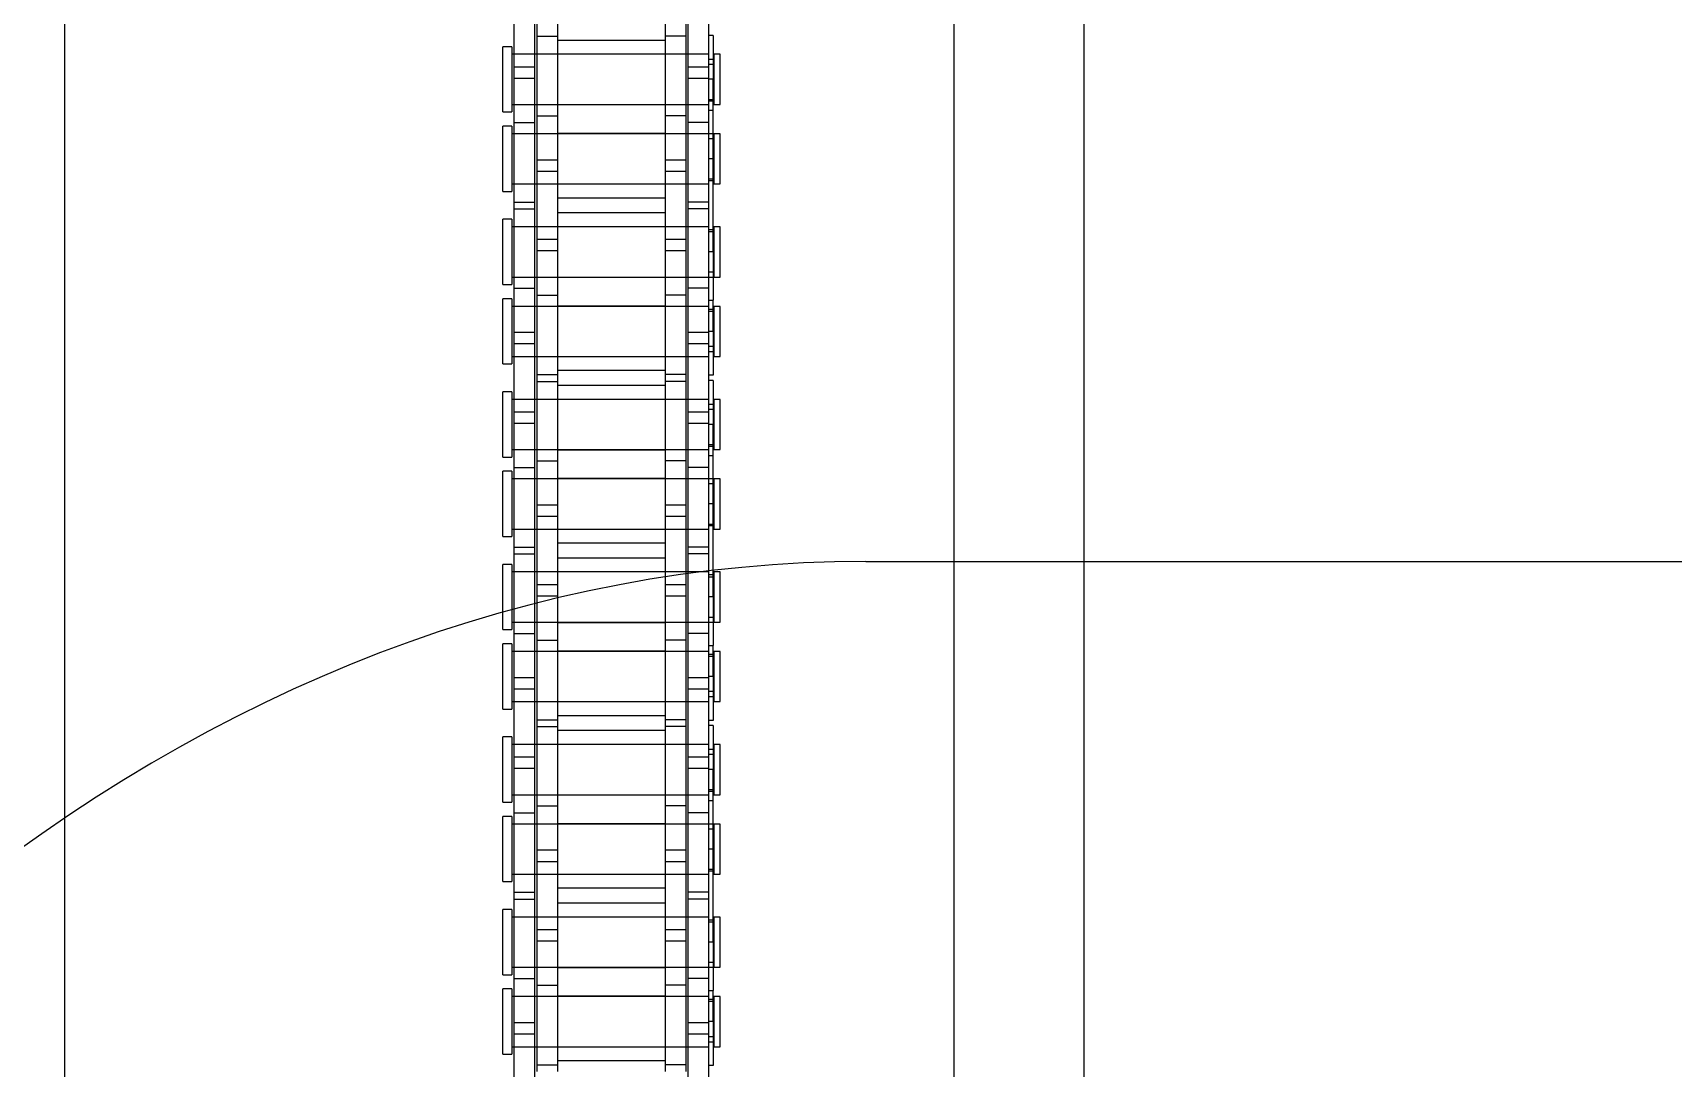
# Model space of a CAD drawing. Header units: metres. Extents: x 0 to 63075, y 0 to 44550.
# Drawn here: x 14312.8 to 14433.5, y 27670.3 to 27746.5 of the extents above; entities that cross this region are included whole.
import ezdxf

# ---------------------------------------------------------------- set-up
doc = ezdxf.new("R2010")
doc.units = ezdxf.units.M
doc.header["$LTSCALE"] = 75
doc.linetypes.add('HIDDEN2', pattern=[4.7625, 3.175, -1.5875])
for name, color, linetype in [('SDM', 7, 'Continuous'), ('SL1', 8, 'Continuous'), ('SL4', 4, 'Continuous'), ('ST1', 7, 'HIDDEN2')]:
    doc.layers.add(name, color=color, linetype=linetype)

# ---------------------------------------------------------------- blocks, each defined once
blk = doc.blocks.new('A$Cf5d57027')
at = {"layer": 'SL1'}
blk.add_line((6114.57, 5204.76), (6374.84, 5204.76), dxfattribs=at)
blk.add_line((6114.57, 5204.76), (6374.84, 5204.76), dxfattribs=at)
blk.add_ellipse((6114.57, 5011.08), major_axis=(0, 193.68), ratio=0.707107, start_param=0, end_param=3.141593, dxfattribs=at)
blk = doc.blocks.new('A$Ca53c419a')
at = {"layer": 'SL4'}
for p, q in [((1009.76, 281.24), (2334.74, 281.24)), ((1009.76, 215.76), (2334.74, 215.76)), ((2334.74, 206.23), (1009.76, 206.23))]:
    blk.add_line(p, q, dxfattribs=at)
at = {"layer": 'ST1'}
for p, q in [((1270.73, 249), (1275.53, 249)), ((1270.73, 249), (1270.73, 248.34)), ((1275.53, 248.34), (1275.53, 249)), ((1276.58, 249), (1281.38, 249)), ((1276.58, 249), (1276.58, 248.34)), ((1281.38, 248.34), (1281.38, 249)), ((1283.43, 249), (1288.23, 249)), ((1283.43, 249), (1283.43, 248.34)), ((1288.23, 248.34), (1288.23, 249)), ((1289.28, 249), (1294.08, 249)), ((1289.28, 249), (1289.28, 248.34)), ((1294.08, 248.34), (1294.08, 249)), ((1296.13, 249), (1300.93, 249)), ((1296.13, 249), (1296.13, 248.34)), ((1300.93, 248.34), (1300.93, 249)), ((1301.98, 249), (1306.78, 249)), ((1301.98, 249), (1301.98, 248.34)), ((1306.78, 248.34), (1306.78, 249)), ((1308.83, 249), (1313.63, 249)), ((1308.83, 249), (1308.83, 248.34)), ((1313.63, 248.34), (1313.63, 249)), ((1314.68, 249), (1319.48, 249)), ((1314.68, 249), (1314.68, 248.34)), ((1319.48, 248.34), (1319.48, 249)), ((1321.53, 249), (1326.33, 249)), ((1321.53, 249), (1321.53, 248.34)), ((1326.33, 248.34), (1326.33, 249)), ((1327.38, 249), (1332.18, 249)), ((1327.38, 249), (1327.38, 248.34)), ((1332.18, 248.34), (1332.18, 249)), ((1334.23, 249), (1339.03, 249)), ((1334.23, 249), (1334.23, 248.34)), ((1339.03, 248.34), (1339.03, 249)), ((1340.08, 249), (1344.88, 249)), ((1340.08, 249), (1340.08, 248.34)), ((1344.88, 248.34), (1344.88, 249)), ((1263.1, 248.16), (1272.2, 248.16)), ((1275.53, 248.34), (1270.73, 248.34)), ((1271.28, 248.34), (1271.28, 233.84)), ((1271.28, 248.16), (1271.28, 246.64)), ((1272.2, 248.16), (1273.06, 248.16)), ((1272.2, 246.64), (1272.2, 248.16)), ((1273.06, 248.16), (1282.15, 248.16)), ((1273.06, 248.16), (1273.06, 246.64)), ((1274.97, 233.84), (1274.97, 248.34)), ((1274.97, 246.64), (1274.97, 248.16)), ((1276.3, 248.16), (1276.3, 246.64)), ((1281.38, 248.34), (1276.58, 248.34)), ((1277.13, 248.34), (1277.13, 233.84)), ((1277.13, 248.16), (1277.13, 246.64)), ((1280.82, 233.84), (1280.82, 248.34)), ((1280.82, 246.64), (1280.82, 248.16)), ((1282.15, 248.16), (1282.15, 246.64)), ((1282.15, 248.16), (1288.5, 248.16)), ((1282.65, 248.16), (1282.65, 246.64)), ((1288.23, 248.34), (1283.43, 248.34)), ((1283.98, 248.34), (1283.98, 233.84)), ((1283.98, 248.16), (1283.98, 246.64)), ((1287.67, 233.84), (1287.67, 248.34)), ((1287.67, 246.64), (1287.67, 248.16)), ((1288.5, 248.16), (1288.5, 246.64)), ((1288.5, 248.16), (1297.6, 248.16)), ((1294.08, 248.34), (1289.28, 248.34)), ((1289.83, 248.34), (1289.83, 233.84)), ((1289.83, 248.16), (1289.83, 246.64)), ((1291.75, 246.64), (1291.75, 248.16)), ((1292.61, 248.16), (1292.61, 246.64)), ((1293.52, 233.84), (1293.52, 248.34)), ((1293.52, 246.64), (1293.52, 248.16)), ((1300.93, 248.34), (1296.13, 248.34)), ((1296.68, 248.34), (1296.68, 233.84)), ((1296.68, 248.16), (1296.68, 246.64)), ((1297.6, 248.16), (1298.46, 248.16)), ((1297.6, 246.64), (1297.6, 248.16)), ((1298.46, 248.16), (1307.55, 248.16)), ((1298.46, 248.16), (1298.46, 246.64)), ((1300.37, 233.84), (1300.37, 248.34)), ((1300.37, 246.64), (1300.37, 248.16)), ((1301.7, 248.16), (1301.7, 246.64)), ((1306.78, 248.34), (1301.98, 248.34)), ((1302.53, 248.34), (1302.53, 233.84)), ((1302.53, 248.16), (1302.53, 246.64)), ((1306.22, 233.84), (1306.22, 248.34)), ((1306.22, 246.64), (1306.22, 248.16)), ((1307.55, 248.16), (1307.55, 246.64)), ((1307.55, 248.16), (1313.9, 248.16)), ((1308.05, 248.16), (1308.05, 246.64)), ((1313.63, 248.34), (1308.83, 248.34)), ((1309.38, 248.34), (1309.38, 233.84)), ((1309.38, 248.16), (1309.38, 246.64)), ((1313.07, 233.84), (1313.07, 248.34)), ((1313.07, 246.64), (1313.07, 248.16)), ((1313.9, 248.16), (1313.9, 246.64)), ((1313.9, 248.16), (1323, 248.16)), ((1319.48, 248.34), (1314.68, 248.34)), ((1315.23, 248.34), (1315.23, 233.84)), ((1315.23, 248.16), (1315.23, 246.64)), ((1317.15, 246.64), (1317.15, 248.16)), ((1318.01, 248.16), (1318.01, 246.64)), ((1318.92, 233.84), (1318.92, 248.34)), ((1318.92, 246.64), (1318.92, 248.16)), ((1326.33, 248.34), (1321.53, 248.34)), ((1322.08, 248.34), (1322.08, 233.84)), ((1322.08, 248.16), (1322.08, 246.64)), ((1323, 248.16), (1323.86, 248.16)), ((1323, 246.64), (1323, 248.16)), ((1323.86, 248.16), (1332.95, 248.16)), ((1323.86, 248.16), (1323.86, 246.64)), ((1325.77, 233.84), (1325.77, 248.34)), ((1325.77, 246.64), (1325.77, 248.16)), ((1327.1, 248.16), (1327.1, 246.64)), ((1332.18, 248.34), (1327.38, 248.34)), ((1327.93, 248.34), (1327.93, 233.84)), ((1327.93, 248.16), (1327.93, 246.64)), ((1331.62, 233.84), (1331.62, 248.34)), ((1331.62, 246.64), (1331.62, 248.16)), ((1332.95, 248.16), (1332.95, 246.64)), ((1332.95, 248.16), (1339.3, 248.16)), ((1333.45, 248.16), (1333.45, 246.64)), ((1339.03, 248.34), (1334.23, 248.34)), ((1334.78, 248.34), (1334.78, 233.84)), ((1334.78, 248.16), (1334.78, 246.64)), ((1338.47, 233.84), (1338.47, 248.34)), ((1338.47, 246.64), (1338.47, 248.16)), ((1339.3, 248.16), (1339.3, 246.64)), ((1339.3, 248.16), (1348.4, 248.16)), ((1344.88, 248.34), (1340.08, 248.34)), ((1340.63, 248.34), (1340.63, 233.84)), ((1340.63, 248.16), (1340.63, 246.64)), ((1342.55, 246.64), (1342.55, 248.16)), ((1343.41, 248.16), (1343.41, 246.64)), ((1344.32, 233.84), (1344.32, 248.34)), ((1344.32, 246.64), (1344.32, 248.16)), ((1263.1, 246.64), (1272.2, 246.64)), ((1269.45, 246.48), (1275.8, 246.48)), ((1269.95, 246.48), (1269.95, 244.96)), ((1271.28, 246.48), (1271.28, 244.96)), ((1272.2, 246.64), (1273.06, 246.64)), ((1273.06, 246.64), (1282.15, 246.64)), ((1274.97, 244.96), (1274.97, 246.48)), ((1275.8, 246.48), (1275.8, 244.96)), ((1275.8, 246.48), (1284.9, 246.48)), ((1277.13, 246.48), (1277.13, 244.96)), ((1279.05, 244.96), (1279.05, 246.48)), ((1279.91, 246.48), (1279.91, 244.96)), ((1280.82, 244.96), (1280.82, 246.48)), ((1282.15, 246.64), (1288.5, 246.64)), ((1283.98, 246.48), (1283.98, 244.96)), ((1284.9, 246.48), (1285.76, 246.48)), ((1284.9, 244.96), (1284.9, 246.48)), ((1285.76, 246.48), (1294.85, 246.48)), ((1285.76, 246.48), (1285.76, 244.96)), ((1287.67, 244.96), (1287.67, 246.48)), ((1288.5, 246.64), (1297.6, 246.64)), ((1289, 246.48), (1289, 244.96)), ((1289.83, 246.48), (1289.83, 244.96)), ((1293.52, 244.96), (1293.52, 246.48)), ((1294.85, 246.48), (1294.85, 244.96)), ((1294.85, 246.48), (1301.2, 246.48)), ((1295.35, 246.48), (1295.35, 244.96)), ((1296.68, 246.48), (1296.68, 244.96)), ((1297.6, 246.64), (1298.46, 246.64)), ((1298.46, 246.64), (1307.55, 246.64)), ((1300.37, 244.96), (1300.37, 246.48)), ((1301.2, 246.48), (1301.2, 244.96)), ((1301.2, 246.48), (1310.3, 246.48)), ((1302.53, 246.48), (1302.53, 244.96)), ((1304.45, 244.96), (1304.45, 246.48)), ((1305.31, 246.48), (1305.31, 244.96)), ((1306.22, 244.96), (1306.22, 246.48)), ((1307.55, 246.64), (1313.9, 246.64)), ((1309.38, 246.48), (1309.38, 244.96)), ((1310.3, 246.48), (1311.16, 246.48)), ((1310.3, 244.96), (1310.3, 246.48)), ((1311.16, 246.48), (1320.25, 246.48)), ((1311.16, 246.48), (1311.16, 244.96)), ((1313.07, 244.96), (1313.07, 246.48)), ((1313.9, 246.64), (1323, 246.64)), ((1314.4, 246.48), (1314.4, 244.96)), ((1315.23, 246.48), (1315.23, 244.96)), ((1318.92, 244.96), (1318.92, 246.48)), ((1320.25, 246.48), (1320.25, 244.96)), ((1320.25, 246.48), (1326.6, 246.48)), ((1320.75, 246.48), (1320.75, 244.96)), ((1322.08, 246.48), (1322.08, 244.96)), ((1323, 246.64), (1323.86, 246.64)), ((1323.86, 246.64), (1332.95, 246.64)), ((1325.77, 244.96), (1325.77, 246.48)), ((1326.6, 246.48), (1326.6, 244.96)), ((1326.6, 246.48), (1335.7, 246.48)), ((1327.93, 246.48), (1327.93, 244.96)), ((1329.85, 244.96), (1329.85, 246.48)), ((1330.71, 246.48), (1330.71, 244.96)), ((1331.62, 244.96), (1331.62, 246.48)), ((1332.95, 246.64), (1339.3, 246.64)), ((1334.78, 246.48), (1334.78, 244.96)), ((1335.7, 246.48), (1336.56, 246.48)), ((1335.7, 244.96), (1335.7, 246.48)), ((1336.56, 246.48), (1345.65, 246.48)), ((1336.56, 246.48), (1336.56, 244.96)), ((1338.47, 244.96), (1338.47, 246.48)), ((1339.3, 246.64), (1348.4, 246.64)), ((1339.8, 246.48), (1339.8, 244.96)), ((1340.63, 246.48), (1340.63, 244.96)), ((1344.32, 244.96), (1344.32, 246.48)), ((1345.65, 246.48), (1345.65, 244.96)), ((1345.65, 246.48), (1352, 246.48)), ((1269.45, 244.96), (1275.8, 244.96)), ((1270.24, 237.03), (1270.24, 244.96)), ((1271.28, 244.96), (1271.28, 237.03)), ((1274.97, 237.03), (1274.97, 244.96)), ((1275.02, 244.96), (1275.02, 237.03)), ((1275.8, 244.96), (1284.9, 244.96)), ((1277.09, 237.03), (1277.09, 244.96)), ((1277.13, 244.96), (1277.13, 237.03)), ((1280.82, 237.03), (1280.82, 244.96)), ((1281.87, 244.96), (1281.87, 237.03)), ((1282.94, 237.03), (1282.94, 244.96)), ((1283.98, 244.96), (1283.98, 237.03)), ((1284.9, 244.96), (1285.76, 244.96)), ((1285.76, 244.96), (1294.85, 244.96)), ((1287.67, 237.03), (1287.67, 244.96)), ((1287.72, 244.96), (1287.72, 237.03)), ((1289.79, 237.03), (1289.79, 244.96)), ((1289.83, 244.96), (1289.83, 237.03)), ((1293.52, 237.03), (1293.52, 244.96)), ((1294.57, 244.96), (1294.57, 237.03)), ((1294.85, 244.96), (1301.2, 244.96)), ((1295.64, 237.03), (1295.64, 244.96)), ((1296.68, 244.96), (1296.68, 237.03)), ((1300.37, 237.03), (1300.37, 244.96)), ((1300.42, 244.96), (1300.42, 237.03)), ((1301.2, 244.96), (1310.3, 244.96)), ((1302.49, 237.03), (1302.49, 244.96)), ((1302.53, 244.96), (1302.53, 237.03)), ((1306.22, 237.03), (1306.22, 244.96)), ((1307.27, 244.96), (1307.27, 237.03)), ((1308.34, 237.03), (1308.34, 244.96)), ((1309.38, 244.96), (1309.38, 237.03)), ((1310.3, 244.96), (1311.16, 244.96)), ((1311.16, 244.96), (1320.25, 244.96)), ((1313.07, 237.03), (1313.07, 244.96)), ((1313.12, 244.96), (1313.12, 237.03)), ((1315.19, 237.03), (1315.19, 244.96)), ((1315.23, 244.96), (1315.23, 237.03)), ((1318.92, 237.03), (1318.92, 244.96)), ((1319.97, 244.96), (1319.97, 237.03)), ((1320.25, 244.96), (1326.6, 244.96)), ((1321.04, 237.03), (1321.04, 244.96)), ((1322.08, 244.96), (1322.08, 237.03)), ((1325.77, 237.03), (1325.77, 244.96)), ((1325.82, 244.96), (1325.82, 237.03)), ((1326.6, 244.96), (1335.7, 244.96)), ((1327.89, 237.03), (1327.89, 244.96)), ((1327.93, 244.96), (1327.93, 237.03)), ((1331.62, 237.03), (1331.62, 244.96)), ((1332.67, 244.96), (1332.67, 237.03)), ((1333.74, 237.03), (1333.74, 244.96)), ((1334.78, 244.96), (1334.78, 237.03)), ((1335.7, 244.96), (1336.56, 244.96)), ((1336.56, 244.96), (1345.65, 244.96)), ((1338.47, 237.03), (1338.47, 244.96)), ((1338.52, 244.96), (1338.52, 237.03)), ((1340.59, 237.03), (1340.59, 244.96)), ((1340.63, 244.96), (1340.63, 237.03)), ((1344.32, 237.03), (1344.32, 244.96)), ((1345.37, 244.96), (1345.37, 237.03)), ((1345.65, 244.96), (1352, 244.96)), ((1269.45, 237.03), (1275.8, 237.03)), ((1269.95, 235.51), (1269.95, 237.03)), ((1271.28, 237.03), (1271.28, 235.51)), ((1274.97, 235.51), (1274.97, 237.03)), ((1275.8, 235.51), (1275.8, 237.03)), ((1275.8, 237.03), (1284.9, 237.03)), ((1277.13, 237.03), (1277.13, 235.51)), ((1279.05, 235.51), (1279.05, 237.03)), ((1279.91, 237.03), (1279.91, 235.51)), ((1280.82, 235.51), (1280.82, 237.03)), ((1283.98, 237.03), (1283.98, 235.51)), ((1284.9, 237.03), (1285.76, 237.03)), ((1284.9, 235.51), (1284.9, 237.03)), ((1285.76, 237.03), (1294.85, 237.03)), ((1285.76, 237.03), (1285.76, 235.51)), ((1287.67, 235.51), (1287.67, 237.03)), ((1289, 235.51), (1289, 237.03)), ((1289.83, 237.03), (1289.83, 235.51)), ((1293.52, 235.51), (1293.52, 237.03)), ((1294.85, 235.51), (1294.85, 237.03)), ((1294.85, 237.03), (1301.2, 237.03)), ((1295.35, 235.51), (1295.35, 237.03)), ((1296.68, 237.03), (1296.68, 235.51)), ((1300.37, 235.51), (1300.37, 237.03)), ((1301.2, 235.51), (1301.2, 237.03)), ((1301.2, 237.03), (1310.3, 237.03)), ((1302.53, 237.03), (1302.53, 235.51)), ((1304.45, 235.51), (1304.45, 237.03)), ((1305.31, 237.03), (1305.31, 235.51)), ((1306.22, 235.51), (1306.22, 237.03)), ((1309.38, 237.03), (1309.38, 235.51)), ((1310.3, 237.03), (1311.16, 237.03)), ((1310.3, 235.51), (1310.3, 237.03)), ((1311.16, 237.03), (1320.25, 237.03)), ((1311.16, 237.03), (1311.16, 235.51)), ((1313.07, 235.51), (1313.07, 237.03)), ((1314.4, 235.51), (1314.4, 237.03)), ((1315.23, 237.03), (1315.23, 235.51)), ((1318.92, 235.51), (1318.92, 237.03)), ((1320.25, 235.51), (1320.25, 237.03)), ((1320.25, 237.03), (1326.6, 237.03)), ((1320.75, 235.51), (1320.75, 237.03)), ((1322.08, 237.03), (1322.08, 235.51)), ((1325.77, 235.51), (1325.77, 237.03)), ((1326.6, 235.51), (1326.6, 237.03)), ((1326.6, 237.03), (1335.7, 237.03)), ((1327.93, 237.03), (1327.93, 235.51)), ((1329.85, 235.51), (1329.85, 237.03)), ((1330.71, 237.03), (1330.71, 235.51)), ((1331.62, 235.51), (1331.62, 237.03)), ((1334.78, 237.03), (1334.78, 235.51)), ((1335.7, 237.03), (1336.56, 237.03)), ((1335.7, 235.51), (1335.7, 237.03)), ((1336.56, 237.03), (1345.65, 237.03)), ((1336.56, 237.03), (1336.56, 235.51)), ((1338.47, 235.51), (1338.47, 237.03)), ((1339.8, 235.51), (1339.8, 237.03)), ((1340.63, 237.03), (1340.63, 235.51)), ((1344.32, 235.51), (1344.32, 237.03)), ((1345.65, 235.51), (1345.65, 237.03)), ((1345.65, 237.03), (1352, 237.03)), ((1269.45, 235.51), (1275.8, 235.51)), ((1275.8, 235.51), (1284.9, 235.51)), ((1284.9, 235.51), (1285.76, 235.51)), ((1285.76, 235.51), (1294.85, 235.51)), ((1294.85, 235.51), (1301.2, 235.51)), ((1301.2, 235.51), (1310.3, 235.51)), ((1310.3, 235.51), (1311.16, 235.51)), ((1311.16, 235.51), (1320.25, 235.51)), ((1320.25, 235.51), (1326.6, 235.51)), ((1326.6, 235.51), (1335.7, 235.51)), ((1335.7, 235.51), (1336.56, 235.51)), ((1336.56, 235.51), (1345.65, 235.51)), ((1345.65, 235.51), (1352, 235.51)), ((1263.1, 235.36), (1272.2, 235.36)), ((1271.28, 235.36), (1271.28, 233.84)), ((1272.2, 235.36), (1273.06, 235.36)), ((1272.2, 233.84), (1272.2, 235.36)), ((1273.06, 235.36), (1282.15, 235.36)), ((1273.06, 235.36), (1273.06, 233.84)), ((1274.97, 233.84), (1274.97, 235.36)), ((1276.3, 233.84), (1276.3, 235.36)), ((1277.13, 235.36), (1277.13, 233.51)), ((1280.82, 233.84), (1280.82, 235.36)), ((1282.15, 233.84), (1282.15, 235.36)), ((1282.15, 235.36), (1288.5, 235.36)), ((1282.65, 233.84), (1282.65, 235.36)), ((1283.98, 235.36), (1283.98, 233.84)), ((1287.67, 233.51), (1287.67, 235.36)), ((1288.5, 233.84), (1288.5, 235.36)), ((1288.5, 235.36), (1297.6, 235.36)), ((1289.83, 235.36), (1289.83, 233.84)), ((1291.75, 233.84), (1291.75, 235.36)), ((1292.61, 235.36), (1292.61, 233.84)), ((1293.52, 233.84), (1293.52, 235.36)), ((1296.68, 235.36), (1296.68, 233.84)), ((1297.6, 235.36), (1298.46, 235.36)), ((1297.6, 233.84), (1297.6, 235.36)), ((1298.46, 235.36), (1307.55, 235.36)), ((1298.46, 235.36), (1298.46, 233.84)), ((1300.37, 233.84), (1300.37, 235.36)), ((1301.7, 233.84), (1301.7, 235.36)), ((1302.53, 235.36), (1302.53, 233.51)), ((1306.22, 233.84), (1306.22, 235.36)), ((1307.55, 233.84), (1307.55, 235.36)), ((1307.55, 235.36), (1313.9, 235.36)), ((1308.05, 233.84), (1308.05, 235.36)), ((1309.38, 235.36), (1309.38, 233.84)), ((1313.07, 233.51), (1313.07, 235.36)), ((1313.9, 233.84), (1313.9, 235.36)), ((1313.9, 235.36), (1323, 235.36)), ((1315.23, 235.36), (1315.23, 233.84)), ((1317.15, 233.84), (1317.15, 235.36)), ((1318.01, 235.36), (1318.01, 233.84)), ((1318.92, 233.84), (1318.92, 235.36)), ((1322.08, 235.36), (1322.08, 233.84)), ((1323, 235.36), (1323.86, 235.36)), ((1323, 233.84), (1323, 235.36)), ((1323.86, 235.36), (1332.95, 235.36)), ((1323.86, 235.36), (1323.86, 233.84)), ((1325.77, 233.84), (1325.77, 235.36)), ((1327.1, 233.84), (1327.1, 235.36)), ((1327.93, 235.36), (1327.93, 233.51)), ((1331.62, 233.84), (1331.62, 235.36)), ((1332.95, 233.84), (1332.95, 235.36)), ((1332.95, 235.36), (1339.3, 235.36)), ((1333.45, 233.84), (1333.45, 235.36)), ((1334.78, 235.36), (1334.78, 233.84)), ((1338.47, 233.51), (1338.47, 235.36)), ((1339.3, 233.84), (1339.3, 235.36)), ((1339.3, 235.36), (1348.4, 235.36)), ((1340.63, 235.36), (1340.63, 233.84)), ((1342.55, 233.84), (1342.55, 235.36)), ((1343.41, 235.36), (1343.41, 233.84)), ((1344.32, 233.84), (1344.32, 235.36)), ((1263.1, 233.84), (1272.2, 233.84)), ((1269.9, 233.51), (1269.9, 233.84)), ((1273.13, 233.51), (1269.9, 233.51)), ((1274.97, 233.47), (1271.28, 233.47)), ((1271.28, 233.47), (1271.28, 233)), ((1271.65, 233.84), (1271.65, 233.47)), ((1272.02, 233.51), (1272.02, 233.84)), ((1272.2, 233.84), (1273.06, 233.84)), ((1273.06, 233.84), (1282.15, 233.84)), ((1273.13, 233.51), (1273.13, 233.84)), ((1273.13, 233.51), (1275.42, 233.51)), ((1274.6, 233.47), (1274.6, 233.84)), ((1274.75, 233.51), (1274.75, 233.84)), ((1274.97, 233), (1274.97, 233.47)), ((1275.42, 233.84), (1275.42, 233.51)), ((1278.98, 233.51), (1275.42, 233.51)), ((1280.82, 233.47), (1277.13, 233.47)), ((1277.13, 233.47), (1277.13, 233)), ((1277.5, 233.84), (1277.5, 233.47)), ((1278.98, 233.51), (1278.98, 233.84)), ((1278.98, 233.51), (1291.68, 233.51)), ((1280.45, 233.47), (1280.45, 233.84)), ((1280.6, 233.51), (1280.6, 233.84)), ((1280.82, 233), (1280.82, 233.47)), ((1282.15, 233.84), (1288.5, 233.84)), ((1287.67, 233.47), (1283.98, 233.47)), ((1283.98, 233.47), (1283.98, 233)), ((1284.21, 233.51), (1284.21, 233.84)), ((1284.35, 233.84), (1284.35, 233.47)), ((1285.83, 233.51), (1285.83, 233.84)), ((1287.3, 233.47), (1287.3, 233.84)), ((1287.67, 233), (1287.67, 233.47)), ((1288.5, 233.84), (1297.6, 233.84)), ((1289.38, 233.51), (1289.38, 233.84)), ((1293.52, 233.47), (1289.83, 233.47)), ((1289.83, 233.47), (1289.83, 233)), ((1290.06, 233.51), (1290.06, 233.84)), ((1290.2, 233.84), (1290.2, 233.47)), ((1291.68, 233.51), (1291.68, 233.84)), ((1294.91, 233.51), (1291.68, 233.51)), ((1292.78, 233.51), (1292.78, 233.84)), ((1293.15, 233.47), (1293.15, 233.84)), ((1293.52, 233), (1293.52, 233.47)), ((1294.91, 233.51), (1294.91, 233.84)), ((1295.3, 233.51), (1295.3, 233.84)), ((1298.53, 233.51), (1295.3, 233.51)), ((1300.37, 233.47), (1296.68, 233.47)), ((1296.68, 233.47), (1296.68, 233)), ((1297.05, 233.84), (1297.05, 233.47)), ((1297.42, 233.51), (1297.42, 233.84)), ((1297.6, 233.84), (1298.46, 233.84)), ((1298.46, 233.84), (1307.55, 233.84)), ((1298.53, 233.51), (1298.53, 233.84)), ((1298.53, 233.51), (1300.82, 233.51)), ((1300, 233.47), (1300, 233.84)), ((1300.15, 233.51), (1300.15, 233.84)), ((1300.37, 233), (1300.37, 233.47)), ((1300.82, 233.84), (1300.82, 233.51)), ((1304.38, 233.51), (1300.82, 233.51)), ((1306.22, 233.47), (1302.53, 233.47)), ((1302.53, 233.47), (1302.53, 233)), ((1302.9, 233.84), (1302.9, 233.47)), ((1304.38, 233.51), (1304.38, 233.84)), ((1304.38, 233.51), (1317.08, 233.51)), ((1305.85, 233.47), (1305.85, 233.84)), ((1306, 233.51), (1306, 233.84)), ((1306.22, 233), (1306.22, 233.47)), ((1307.55, 233.84), (1313.9, 233.84)), ((1313.07, 233.47), (1309.38, 233.47)), ((1309.38, 233.47), (1309.38, 233)), ((1309.61, 233.51), (1309.61, 233.84)), ((1309.75, 233.84), (1309.75, 233.47)), ((1311.23, 233.51), (1311.23, 233.84)), ((1312.7, 233.47), (1312.7, 233.84)), ((1313.07, 233), (1313.07, 233.47)), ((1313.9, 233.84), (1323, 233.84)), ((1314.78, 233.51), (1314.78, 233.84)), ((1318.92, 233.47), (1315.23, 233.47)), ((1315.23, 233.47), (1315.23, 233)), ((1315.46, 233.51), (1315.46, 233.84)), ((1315.6, 233.84), (1315.6, 233.47)), ((1317.08, 233.51), (1317.08, 233.84)), ((1320.31, 233.51), (1317.08, 233.51)), ((1318.18, 233.51), (1318.18, 233.84)), ((1318.55, 233.47), (1318.55, 233.84)), ((1318.92, 233), (1318.92, 233.47)), ((1320.31, 233.51), (1320.31, 233.84)), ((1320.7, 233.51), (1320.7, 233.84)), ((1323.93, 233.51), (1320.7, 233.51)), ((1325.77, 233.47), (1322.08, 233.47)), ((1322.08, 233.47), (1322.08, 233)), ((1322.45, 233.84), (1322.45, 233.47)), ((1322.82, 233.51), (1322.82, 233.84)), ((1323, 233.84), (1323.86, 233.84)), ((1323.86, 233.84), (1332.95, 233.84)), ((1323.93, 233.51), (1323.93, 233.84)), ((1323.93, 233.51), (1326.22, 233.51)), ((1325.4, 233.47), (1325.4, 233.84)), ((1325.55, 233.51), (1325.55, 233.84)), ((1325.77, 233), (1325.77, 233.47)), ((1326.22, 233.84), (1326.22, 233.51)), ((1329.78, 233.51), (1326.22, 233.51)), ((1331.62, 233.47), (1327.93, 233.47)), ((1327.93, 233.47), (1327.93, 233)), ((1328.3, 233.84), (1328.3, 233.47)), ((1329.78, 233.51), (1329.78, 233.84)), ((1329.78, 233.51), (1342.48, 233.51)), ((1331.25, 233.47), (1331.25, 233.84)), ((1331.4, 233.51), (1331.4, 233.84)), ((1331.62, 233), (1331.62, 233.47)), ((1332.95, 233.84), (1339.3, 233.84)), ((1338.47, 233.47), (1334.78, 233.47)), ((1334.78, 233.47), (1334.78, 233)), ((1335.01, 233.51), (1335.01, 233.84)), ((1335.15, 233.84), (1335.15, 233.47)), ((1336.63, 233.51), (1336.63, 233.84)), ((1338.1, 233.47), (1338.1, 233.84)), ((1338.47, 233), (1338.47, 233.47)), ((1339.3, 233.84), (1348.4, 233.84)), ((1340.18, 233.51), (1340.18, 233.84)), ((1344.32, 233.47), (1340.63, 233.47)), ((1340.63, 233.47), (1340.63, 233)), ((1340.86, 233.51), (1340.86, 233.84)), ((1341, 233.84), (1341, 233.47)), ((1342.48, 233.51), (1342.48, 233.84)), ((1345.71, 233.51), (1342.48, 233.51)), ((1343.58, 233.51), (1343.58, 233.84)), ((1343.95, 233.47), (1343.95, 233.84)), ((1344.32, 233), (1344.32, 233.47)), ((1345.71, 233.51), (1345.71, 233.84)), ((1271.28, 233), (1274.97, 233)), ((1277.13, 233), (1280.82, 233)), ((1283.98, 233), (1287.67, 233)), ((1289.83, 233), (1293.52, 233)), ((1296.68, 233), (1300.37, 233)), ((1302.53, 233), (1306.22, 233)), ((1309.38, 233), (1313.07, 233)), ((1315.23, 233), (1318.92, 233)), ((1322.08, 233), (1325.77, 233)), ((1327.93, 233), (1331.62, 233)), ((1334.78, 233), (1338.47, 233)), ((1340.63, 233), (1344.32, 233)), ((1009.76, 215.76), (2334.74, 215.76)), ((2334.74, 211), (1009.76, 211))]:
    blk.add_line(p, q, dxfattribs=at)

msp = doc.modelspace()

# ---------------------------------------------------------------- block references
at = {"layer": 'SDM'}
msp.add_blockref('A$Cf5d57027', (8259.51, 22502.83), dxfattribs=at)
at = {"layer": 'SDM', "rotation": 90}
msp.add_blockref('A$Ca53c419a', (14596.36, 26400.6), dxfattribs=at)

doc.saveas('drawing.dxf')
